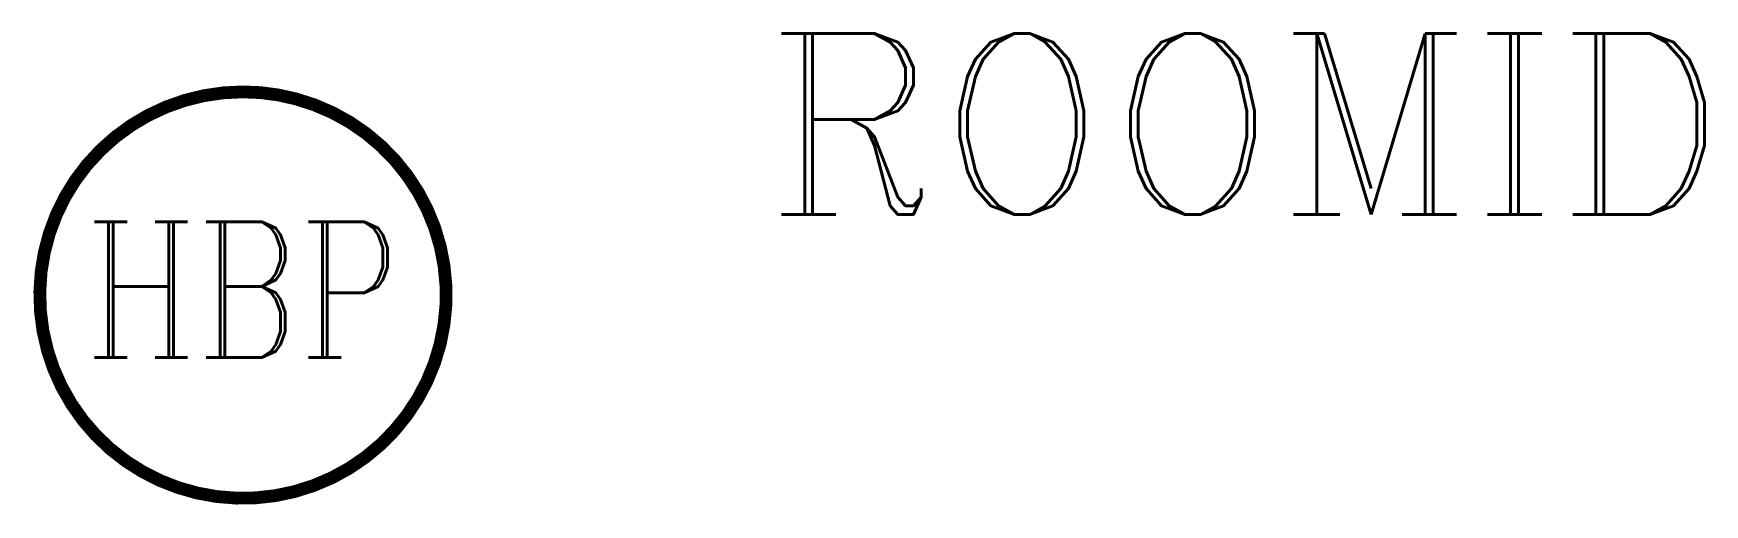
# Model space of a CAD drawing. Header units: inches. Extents: x -12.3 to 85.8, y -12.3 to 15.3.
import ezdxf

# ---------------------------------------------------------------- set-up
doc = ezdxf.new("R2010")
doc.units = ezdxf.units.IN
doc.header["$LTSCALE"] = 48
doc.header["$MEASUREMENT"] = 0
doc.styles.add('WS8th', font='complex.shx', dxfattribs={"height": 0.1875})
doc.styles.add('WSNotes', font='complex.shx', dxfattribs={"height": 18})

msp = doc.modelspace()

# ---------------------------------------------------------------- texts
at = {"style": 'WSNotes', "flags": 1}
msp.add_attdef('ROOMID', (30.66, 4.724), '', height=10.625, dxfattribs=at)

# ---------------------------------------------------------------- wipeouts: each hides what was drawn before it
msp.add_wipeout([(-0.04, 11.918), (-8.455, 8.399), (-11.918, -0.04), (-8.399, -8.455), (0.04, -11.918), (8.455, -8.399), (11.918, 0.04), (8.399, 8.455)])

# ---------------------------------------------------------------- next in the draw order: linework, layer by layer
at = {"linetype": 'Continuous', "const_width": 0.75}
msp.add_lwpolyline([(-0.04, 11.918, 15.257052), (3.047, 11.512, 0.065543), (-0.04, 11.918, 0.879053)], format="xyb", dxfattribs=at)

# ---------------------------------------------------------------- next in the draw order: texts
at = {"insert": (-9.296, 4.289), "char_height": 7.96159, "width": 28.16883, "attachment_point": 1, "style": 'WS8th'}
msp.add_mtext('{\\W0.8;HBP}', dxfattribs=at)

doc.saveas('drawing.dxf')
